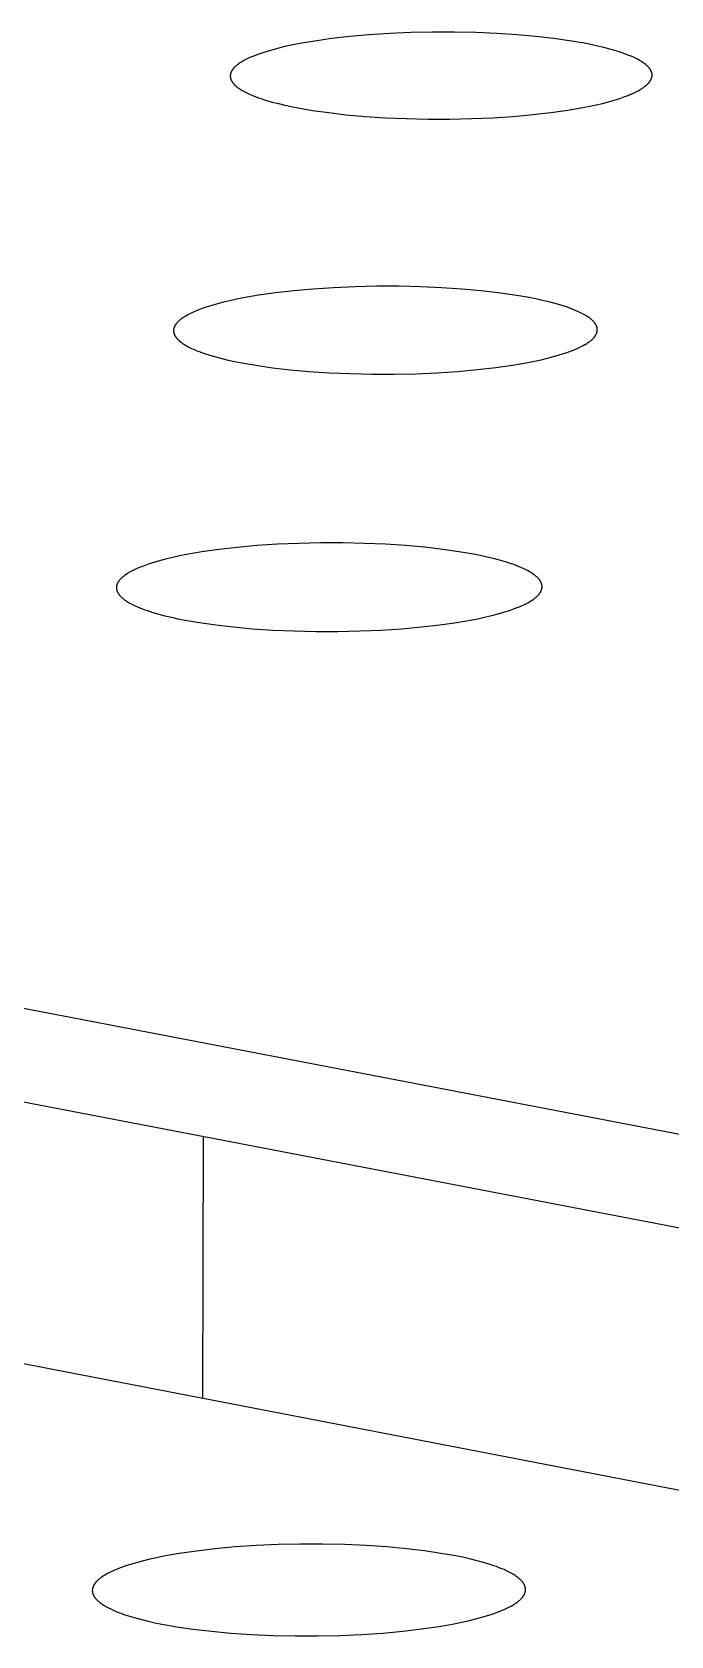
# Model space of a CAD drawing. Header units: millimetres. Extents: x 0 to 4030, y -54 to 2762.
# Drawn here: x 1144.62 to 1152.78, y 955.41 to 975.89 of the extents above; entities that cross this region are included whole.
import ezdxf

# ---------------------------------------------------------------- set-up
doc = ezdxf.new("R2010")
doc.units = ezdxf.units.MM
doc.header["$MEASUREMENT"] = 0
doc.layers.add('Utwórz2D linie widoczne', color=7, linetype='Continuous', true_color=0x000000)

msp = doc.modelspace()

# ---------------------------------------------------------------- linework, layer by layer
at = {"layer": 'Utwórz2D linie widoczne'}
for p, q in [((1148.448, 975.805), (1148.234, 975.774)), ((1148.68, 975.831), (1148.448, 975.805)), ((1148.929, 975.853), (1148.68, 975.831)), ((1149.191, 975.87), (1148.929, 975.853)), ((1149.462, 975.882), (1149.191, 975.87)), ((1149.739, 975.888), (1149.462, 975.882)), ((1150.018, 975.888), (1149.739, 975.888)), ((1150.293, 975.882), (1150.018, 975.888)), ((1150.56, 975.87), (1150.293, 975.882)), ((1150.817, 975.853), (1150.56, 975.87)), ((1151.058, 975.832), (1150.817, 975.853)), ((1151.283, 975.806), (1151.058, 975.832)), ((1151.488, 975.777), (1151.283, 975.806)), ((1147.504, 975.602), (1147.472, 975.59)), ((1147.569, 975.624), (1147.504, 975.602)), ((1147.639, 975.646), (1147.569, 975.624)), ((1147.713, 975.667), (1147.639, 975.646)), ((1147.789, 975.687), (1147.713, 975.667)), ((1147.869, 975.706), (1147.789, 975.687)), ((1147.952, 975.724), (1147.869, 975.706)), ((1148.041, 975.741), (1147.952, 975.724)), ((1148.234, 975.774), (1148.041, 975.741)), ((1151.673, 975.745), (1151.488, 975.777)), ((1151.76, 975.728), (1151.673, 975.745)), ((1151.844, 975.71), (1151.76, 975.728)), ((1151.925, 975.691), (1151.844, 975.71)), ((1152.003, 975.671), (1151.925, 975.691)), ((1152.078, 975.649), (1152.003, 975.671)), ((1152.148, 975.627), (1152.078, 975.649)), ((1152.181, 975.615), (1152.148, 975.627)), ((1152.213, 975.603), (1152.181, 975.615)), ((1152.244, 975.591), (1152.213, 975.603)), ((1147.172, 975.391), (1147.17, 975.387)), ((1147.174, 975.394), (1147.172, 975.391)), ((1147.176, 975.398), (1147.174, 975.394)), ((1147.178, 975.402), (1147.176, 975.398)), ((1147.181, 975.405), (1147.178, 975.402)), ((1147.183, 975.409), (1147.181, 975.405)), ((1147.186, 975.412), (1147.183, 975.409)), ((1147.189, 975.416), (1147.186, 975.412)), ((1147.191, 975.419), (1147.189, 975.416)), ((1147.194, 975.423), (1147.191, 975.419)), ((1147.197, 975.426), (1147.194, 975.423)), ((1147.2, 975.43), (1147.197, 975.426)), ((1147.204, 975.433), (1147.2, 975.43)), ((1147.21, 975.44), (1147.204, 975.433)), ((1147.218, 975.447), (1147.21, 975.44)), ((1147.225, 975.454), (1147.218, 975.447)), ((1147.233, 975.461), (1147.225, 975.454)), ((1147.242, 975.468), (1147.233, 975.461)), ((1147.251, 975.475), (1147.242, 975.468)), ((1147.26, 975.481), (1147.251, 975.475)), ((1147.269, 975.488), (1147.26, 975.481)), ((1147.279, 975.495), (1147.269, 975.488)), ((1147.29, 975.501), (1147.279, 975.495)), ((1147.301, 975.508), (1147.29, 975.501)), ((1147.312, 975.515), (1147.301, 975.508)), ((1147.335, 975.528), (1147.312, 975.515)), ((1147.36, 975.54), (1147.335, 975.528)), ((1147.386, 975.553), (1147.36, 975.54)), ((1147.414, 975.566), (1147.386, 975.553)), ((1147.442, 975.578), (1147.414, 975.566)), ((1147.472, 975.59), (1147.442, 975.578)), ((1152.274, 975.579), (1152.244, 975.591)), ((1152.303, 975.567), (1152.274, 975.579)), ((1152.33, 975.554), (1152.303, 975.567)), ((1152.355, 975.541), (1152.33, 975.554)), ((1152.379, 975.528), (1152.355, 975.541)), ((1152.391, 975.521), (1152.379, 975.528)), ((1152.402, 975.515), (1152.391, 975.521)), ((1152.412, 975.508), (1152.402, 975.515)), ((1152.423, 975.501), (1152.412, 975.508)), ((1152.432, 975.495), (1152.423, 975.501)), ((1152.442, 975.488), (1152.432, 975.495)), ((1152.451, 975.481), (1152.442, 975.488)), ((1152.46, 975.474), (1152.451, 975.481)), ((1152.468, 975.467), (1152.46, 975.474)), ((1152.476, 975.46), (1152.468, 975.467)), ((1152.483, 975.453), (1152.476, 975.46)), ((1152.49, 975.446), (1152.483, 975.453)), ((1152.497, 975.439), (1152.49, 975.446)), ((1152.5, 975.436), (1152.497, 975.439)), ((1152.503, 975.432), (1152.5, 975.436)), ((1152.506, 975.429), (1152.503, 975.432)), ((1152.508, 975.425), (1152.506, 975.429)), ((1152.511, 975.422), (1152.508, 975.425)), ((1152.514, 975.418), (1152.511, 975.422)), ((1152.516, 975.415), (1152.514, 975.418)), ((1152.518, 975.411), (1152.516, 975.415)), ((1152.521, 975.407), (1152.518, 975.411)), ((1152.523, 975.404), (1152.521, 975.407)), ((1152.525, 975.4), (1152.523, 975.404)), ((1152.527, 975.397), (1152.525, 975.4)), ((1152.528, 975.393), (1152.527, 975.397)), ((1152.53, 975.39), (1152.528, 975.393)), ((1147.155, 975.341), (1147.154, 975.337)), ((1147.154, 975.337), (1147.154, 975.334)), ((1147.154, 975.334), (1147.154, 975.33)), ((1147.154, 975.33), (1147.154, 975.326)), ((1147.154, 975.326), (1147.154, 975.323)), ((1147.154, 975.323), (1147.154, 975.319)), ((1147.154, 975.319), (1147.155, 975.316)), ((1147.156, 975.348), (1147.155, 975.344)), ((1147.155, 975.344), (1147.155, 975.341)), ((1147.155, 975.316), (1147.155, 975.312)), ((1147.155, 975.312), (1147.155, 975.308)), ((1147.155, 975.308), (1147.156, 975.305)), ((1147.157, 975.352), (1147.156, 975.348)), ((1147.156, 975.305), (1147.157, 975.301)), ((1147.158, 975.355), (1147.157, 975.352)), ((1147.157, 975.301), (1147.158, 975.298)), ((1147.16, 975.362), (1147.158, 975.359)), ((1147.158, 975.359), (1147.158, 975.355)), ((1147.158, 975.298), (1147.159, 975.294)), ((1147.159, 975.294), (1147.16, 975.29)), ((1147.161, 975.366), (1147.16, 975.362)), ((1147.16, 975.29), (1147.161, 975.287)), ((1147.162, 975.369), (1147.161, 975.366)), ((1147.161, 975.287), (1147.162, 975.283)), ((1147.163, 975.373), (1147.162, 975.369)), ((1147.162, 975.283), (1147.164, 975.28)), ((1147.165, 975.377), (1147.163, 975.373)), ((1147.164, 975.28), (1147.165, 975.276)), ((1147.166, 975.38), (1147.165, 975.377)), ((1147.165, 975.276), (1147.167, 975.272)), ((1147.168, 975.384), (1147.166, 975.38)), ((1147.167, 975.272), (1147.169, 975.269)), ((1147.17, 975.387), (1147.168, 975.384)), ((1147.169, 975.269), (1147.171, 975.265)), ((1147.171, 975.265), (1147.172, 975.262)), ((1147.172, 975.262), (1147.175, 975.258)), ((1147.175, 975.258), (1147.177, 975.255)), ((1147.177, 975.255), (1147.179, 975.251)), ((1147.179, 975.251), (1147.182, 975.248)), ((1147.182, 975.248), (1147.184, 975.244)), ((1147.184, 975.244), (1147.187, 975.24)), ((1147.187, 975.24), (1147.189, 975.237)), ((1147.189, 975.237), (1147.192, 975.233)), ((1147.192, 975.233), (1147.195, 975.23)), ((1147.195, 975.23), (1147.198, 975.226)), ((1147.198, 975.226), (1147.202, 975.223)), ((1147.202, 975.223), (1147.205, 975.219)), ((1147.205, 975.219), (1147.212, 975.212)), ((1147.212, 975.212), (1147.219, 975.205)), ((1147.219, 975.205), (1147.227, 975.198)), ((1147.227, 975.198), (1147.235, 975.191)), ((1147.235, 975.191), (1147.244, 975.185)), ((1152.437, 975.184), (1152.446, 975.191)), ((1152.446, 975.191), (1152.455, 975.198)), ((1152.455, 975.198), (1152.463, 975.205)), ((1152.463, 975.205), (1152.471, 975.212)), ((1152.471, 975.212), (1152.479, 975.218)), ((1152.479, 975.218), (1152.486, 975.225)), ((1152.486, 975.225), (1152.493, 975.232)), ((1152.493, 975.232), (1152.496, 975.236)), ((1152.496, 975.236), (1152.499, 975.239)), ((1152.499, 975.239), (1152.502, 975.243)), ((1152.502, 975.243), (1152.505, 975.246)), ((1152.505, 975.246), (1152.508, 975.25)), ((1152.508, 975.25), (1152.511, 975.253)), ((1152.511, 975.253), (1152.513, 975.257)), ((1152.513, 975.257), (1152.516, 975.261)), ((1152.516, 975.261), (1152.518, 975.264)), ((1152.518, 975.264), (1152.52, 975.268)), ((1152.52, 975.268), (1152.522, 975.271)), ((1152.522, 975.271), (1152.524, 975.275)), ((1152.524, 975.275), (1152.526, 975.278)), ((1152.526, 975.278), (1152.528, 975.282)), ((1152.528, 975.282), (1152.53, 975.285)), ((1152.532, 975.386), (1152.53, 975.39)), ((1152.53, 975.285), (1152.531, 975.289)), ((1152.531, 975.289), (1152.533, 975.293)), ((1152.533, 975.382), (1152.532, 975.386)), ((1152.534, 975.379), (1152.533, 975.382)), ((1152.533, 975.293), (1152.534, 975.296)), ((1152.536, 975.375), (1152.534, 975.379)), ((1152.534, 975.296), (1152.535, 975.3)), ((1152.535, 975.3), (1152.537, 975.303)), ((1152.537, 975.372), (1152.536, 975.375)), ((1152.538, 975.368), (1152.537, 975.372)), ((1152.537, 975.303), (1152.538, 975.307)), ((1152.539, 975.364), (1152.538, 975.368)), ((1152.538, 975.311), (1152.539, 975.314)), ((1152.538, 975.307), (1152.538, 975.311)), ((1152.539, 975.361), (1152.539, 975.364)), ((1152.54, 975.357), (1152.539, 975.361)), ((1152.539, 975.314), (1152.54, 975.318)), ((1152.541, 975.354), (1152.54, 975.357)), ((1152.54, 975.318), (1152.541, 975.321)), ((1152.541, 975.35), (1152.541, 975.354)), ((1152.541, 975.347), (1152.541, 975.35)), ((1152.542, 975.343), (1152.541, 975.347)), ((1152.541, 975.329), (1152.542, 975.332)), ((1152.541, 975.325), (1152.541, 975.329)), ((1152.541, 975.321), (1152.541, 975.325)), ((1152.542, 975.339), (1152.542, 975.343)), ((1152.542, 975.336), (1152.542, 975.339)), ((1152.542, 975.332), (1152.542, 975.336)), ((1147.244, 975.185), (1147.253, 975.178)), ((1147.253, 975.178), (1147.262, 975.171)), ((1147.262, 975.171), (1147.272, 975.164)), ((1147.272, 975.164), (1147.282, 975.157)), ((1147.282, 975.157), (1147.293, 975.151)), ((1147.293, 975.151), (1147.304, 975.144)), ((1147.304, 975.144), (1147.315, 975.137)), ((1147.315, 975.137), (1147.339, 975.124)), ((1147.339, 975.124), (1147.365, 975.111)), ((1147.365, 975.111), (1147.392, 975.099)), ((1147.392, 975.099), (1147.42, 975.086)), ((1147.42, 975.086), (1147.45, 975.074)), ((1147.45, 975.074), (1147.481, 975.062)), ((1147.481, 975.062), (1147.513, 975.05)), ((1147.513, 975.05), (1147.546, 975.039)), ((1147.546, 975.039), (1147.616, 975.016)), ((1147.616, 975.016), (1147.691, 974.995)), ((1147.691, 974.995), (1147.769, 974.974)), ((1151.909, 974.978), (1151.985, 974.998)), ((1151.985, 974.998), (1152.059, 975.019)), ((1152.059, 975.019), (1152.128, 975.041)), ((1152.128, 975.041), (1152.194, 975.064)), ((1152.194, 975.064), (1152.225, 975.076)), ((1152.225, 975.076), (1152.255, 975.088)), ((1152.255, 975.088), (1152.284, 975.1)), ((1152.284, 975.1), (1152.311, 975.112)), ((1152.311, 975.112), (1152.337, 975.125)), ((1152.337, 975.125), (1152.362, 975.138)), ((1152.362, 975.138), (1152.385, 975.151)), ((1152.385, 975.151), (1152.396, 975.157)), ((1152.396, 975.157), (1152.407, 975.164)), ((1152.407, 975.164), (1152.417, 975.171)), ((1152.417, 975.171), (1152.427, 975.177)), ((1152.427, 975.177), (1152.437, 975.184)), ((1147.769, 974.974), (1147.85, 974.955)), ((1147.85, 974.955), (1147.934, 974.937)), ((1147.934, 974.937), (1148.02, 974.92)), ((1148.02, 974.92), (1148.206, 974.888)), ((1148.206, 974.888), (1148.411, 974.859)), ((1148.411, 974.859), (1148.636, 974.833)), ((1148.636, 974.833), (1148.878, 974.811)), ((1148.878, 974.811), (1149.134, 974.794)), ((1149.134, 974.794), (1149.402, 974.783)), ((1149.402, 974.783), (1149.678, 974.777)), ((1149.678, 974.777), (1149.957, 974.777)), ((1149.957, 974.777), (1150.234, 974.783)), ((1150.234, 974.783), (1150.506, 974.794)), ((1150.506, 974.794), (1150.769, 974.812)), ((1150.769, 974.812), (1151.018, 974.834)), ((1151.018, 974.834), (1151.25, 974.86)), ((1151.25, 974.86), (1151.464, 974.891)), ((1151.464, 974.891), (1151.657, 974.924)), ((1151.657, 974.924), (1151.746, 974.942)), ((1151.746, 974.942), (1151.829, 974.96)), ((1151.829, 974.96), (1151.909, 974.978)), ((1147.516, 972.527), (1147.322, 972.494)), ((1147.73, 972.558), (1147.516, 972.527)), ((1147.964, 972.584), (1147.73, 972.558)), ((1148.213, 972.607), (1147.964, 972.584)), ((1148.477, 972.624), (1148.213, 972.607)), ((1148.749, 972.636), (1148.477, 972.624)), ((1149.028, 972.642), (1148.749, 972.636)), ((1149.308, 972.642), (1149.028, 972.642)), ((1149.584, 972.636), (1149.308, 972.642)), ((1149.853, 972.624), (1149.584, 972.636)), ((1150.11, 972.607), (1149.853, 972.624)), ((1150.353, 972.585), (1150.11, 972.607)), ((1150.578, 972.559), (1150.353, 972.585)), ((1150.784, 972.53), (1150.578, 972.559)), ((1150.97, 972.498), (1150.784, 972.53)), ((1146.72, 972.329), (1146.691, 972.316)), ((1146.751, 972.341), (1146.72, 972.329)), ((1146.782, 972.353), (1146.751, 972.341)), ((1146.848, 972.376), (1146.782, 972.353)), ((1146.918, 972.398), (1146.848, 972.376)), ((1146.992, 972.419), (1146.918, 972.398)), ((1147.069, 972.439), (1146.992, 972.419)), ((1147.149, 972.458), (1147.069, 972.439)), ((1147.233, 972.476), (1147.149, 972.458)), ((1147.322, 972.494), (1147.233, 972.476)), ((1151.057, 972.481), (1150.97, 972.498)), ((1151.142, 972.462), (1151.057, 972.481)), ((1151.223, 972.443), (1151.142, 972.462)), ((1151.302, 972.422), (1151.223, 972.443)), ((1151.376, 972.401), (1151.302, 972.422)), ((1151.447, 972.378), (1151.376, 972.401)), ((1151.481, 972.367), (1151.447, 972.378)), ((1151.513, 972.355), (1151.481, 972.367)), ((1151.544, 972.342), (1151.513, 972.355)), ((1151.574, 972.33), (1151.544, 972.342)), ((1151.602, 972.318), (1151.574, 972.33)), ((1146.437, 972.115), (1146.436, 972.111)), ((1146.438, 972.118), (1146.437, 972.115)), ((1146.44, 972.122), (1146.438, 972.118)), ((1146.441, 972.126), (1146.44, 972.122)), ((1146.443, 972.129), (1146.441, 972.126)), ((1146.445, 972.133), (1146.443, 972.129)), ((1146.446, 972.137), (1146.445, 972.133)), ((1146.448, 972.14), (1146.446, 972.137)), ((1146.45, 972.144), (1146.448, 972.14)), ((1146.453, 972.147), (1146.45, 972.144)), ((1146.455, 972.151), (1146.453, 972.147)), ((1146.457, 972.154), (1146.455, 972.151)), ((1146.46, 972.158), (1146.457, 972.154)), ((1146.462, 972.162), (1146.46, 972.158)), ((1146.465, 972.165), (1146.462, 972.162)), ((1146.468, 972.169), (1146.465, 972.165)), ((1146.471, 972.172), (1146.468, 972.169)), ((1146.474, 972.176), (1146.471, 972.172)), ((1146.48, 972.183), (1146.474, 972.176)), ((1146.487, 972.19), (1146.48, 972.183)), ((1146.494, 972.197), (1146.487, 972.19)), ((1146.502, 972.204), (1146.494, 972.197)), ((1146.51, 972.211), (1146.502, 972.204)), ((1146.519, 972.218), (1146.51, 972.211)), ((1146.528, 972.225), (1146.519, 972.218)), ((1146.537, 972.231), (1146.528, 972.225)), ((1146.546, 972.238), (1146.537, 972.231)), ((1146.557, 972.245), (1146.546, 972.238)), ((1146.567, 972.252), (1146.557, 972.245)), ((1146.578, 972.258), (1146.567, 972.252)), ((1146.589, 972.265), (1146.578, 972.258)), ((1146.613, 972.278), (1146.589, 972.265)), ((1146.637, 972.291), (1146.613, 972.278)), ((1146.664, 972.304), (1146.637, 972.291)), ((1146.691, 972.316), (1146.664, 972.304)), ((1151.629, 972.305), (1151.602, 972.318)), ((1151.655, 972.292), (1151.629, 972.305)), ((1151.679, 972.279), (1151.655, 972.292)), ((1151.691, 972.272), (1151.679, 972.279)), ((1151.702, 972.265), (1151.691, 972.272)), ((1151.713, 972.258), (1151.702, 972.265)), ((1151.723, 972.252), (1151.713, 972.258)), ((1151.733, 972.245), (1151.723, 972.252)), ((1151.742, 972.238), (1151.733, 972.245)), ((1151.751, 972.231), (1151.742, 972.238)), ((1151.76, 972.224), (1151.751, 972.231)), ((1151.768, 972.217), (1151.76, 972.224)), ((1151.776, 972.21), (1151.768, 972.217)), ((1151.784, 972.203), (1151.776, 972.21)), ((1151.791, 972.196), (1151.784, 972.203)), ((1151.797, 972.189), (1151.791, 972.196)), ((1151.8, 972.185), (1151.797, 972.189)), ((1151.803, 972.182), (1151.8, 972.185)), ((1151.806, 972.178), (1151.803, 972.182)), ((1151.809, 972.175), (1151.806, 972.178)), ((1151.812, 972.171), (1151.809, 972.175)), ((1151.814, 972.168), (1151.812, 972.171)), ((1151.817, 972.164), (1151.814, 972.168)), ((1151.819, 972.16), (1151.817, 972.164)), ((1151.821, 972.157), (1151.819, 972.16)), ((1151.823, 972.153), (1151.821, 972.157)), ((1151.825, 972.15), (1151.823, 972.153)), ((1151.827, 972.146), (1151.825, 972.15)), ((1151.829, 972.142), (1151.827, 972.146)), ((1151.831, 972.139), (1151.829, 972.142)), ((1151.832, 972.135), (1151.831, 972.139)), ((1151.834, 972.132), (1151.832, 972.135)), ((1151.835, 972.128), (1151.834, 972.132)), ((1151.836, 972.124), (1151.835, 972.128)), ((1151.838, 972.121), (1151.836, 972.124)), ((1151.839, 972.117), (1151.838, 972.121)), ((1151.839, 972.113), (1151.839, 972.117)), ((1146.431, 972.082), (1146.43, 972.079)), ((1146.43, 972.079), (1146.43, 972.075)), ((1146.43, 972.075), (1146.43, 972.071)), ((1146.43, 972.071), (1146.431, 972.068)), ((1146.432, 972.093), (1146.431, 972.09)), ((1146.431, 972.09), (1146.431, 972.086)), ((1146.431, 972.086), (1146.431, 972.082)), ((1146.431, 972.068), (1146.431, 972.064)), ((1146.431, 972.064), (1146.431, 972.06)), ((1146.431, 972.06), (1146.432, 972.057)), ((1146.433, 972.1), (1146.432, 972.097)), ((1146.432, 972.097), (1146.432, 972.093)), ((1146.432, 972.057), (1146.432, 972.053)), ((1146.432, 972.053), (1146.433, 972.05)), ((1146.434, 972.104), (1146.433, 972.1)), ((1146.433, 972.05), (1146.434, 972.046)), ((1146.435, 972.108), (1146.434, 972.104)), ((1146.434, 972.046), (1146.435, 972.042)), ((1146.436, 972.111), (1146.435, 972.108)), ((1146.435, 972.042), (1146.436, 972.039)), ((1146.436, 972.039), (1146.437, 972.035)), ((1146.437, 972.035), (1146.439, 972.031)), ((1146.439, 972.031), (1146.44, 972.028)), ((1146.44, 972.028), (1146.442, 972.024)), ((1146.442, 972.024), (1146.443, 972.021)), ((1146.443, 972.021), (1146.445, 972.017)), ((1146.445, 972.017), (1146.447, 972.013)), ((1146.447, 972.013), (1146.449, 972.01)), ((1146.449, 972.01), (1146.451, 972.006)), ((1146.451, 972.006), (1146.453, 972.003)), ((1146.453, 972.003), (1146.455, 971.999)), ((1146.455, 971.999), (1146.458, 971.995)), ((1146.458, 971.995), (1146.46, 971.992)), ((1146.46, 971.992), (1146.463, 971.988)), ((1146.463, 971.988), (1146.466, 971.985)), ((1146.466, 971.985), (1146.469, 971.981)), ((1146.469, 971.981), (1146.472, 971.978)), ((1146.472, 971.978), (1146.475, 971.974)), ((1146.475, 971.974), (1146.478, 971.971)), ((1146.478, 971.971), (1146.481, 971.967)), ((1146.481, 971.967), (1146.488, 971.96)), ((1146.488, 971.96), (1146.496, 971.953)), ((1146.496, 971.953), (1146.503, 971.946)), ((1146.503, 971.946), (1146.512, 971.939)), ((1146.512, 971.939), (1146.52, 971.932)), ((1146.52, 971.932), (1146.529, 971.925)), ((1146.529, 971.925), (1146.539, 971.918)), ((1146.539, 971.918), (1146.549, 971.911)), ((1146.549, 971.911), (1146.559, 971.905)), ((1151.696, 971.905), (1151.707, 971.911)), ((1151.707, 971.911), (1151.717, 971.918)), ((1151.717, 971.918), (1151.727, 971.925)), ((1151.727, 971.925), (1151.737, 971.932)), ((1151.737, 971.932), (1151.746, 971.938)), ((1151.746, 971.938), (1151.755, 971.945)), ((1151.755, 971.945), (1151.764, 971.952)), ((1151.764, 971.952), (1151.772, 971.959)), ((1151.772, 971.959), (1151.779, 971.966)), ((1151.779, 971.966), (1151.786, 971.973)), ((1151.786, 971.973), (1151.793, 971.98)), ((1151.793, 971.98), (1151.796, 971.984)), ((1151.796, 971.984), (1151.8, 971.987)), ((1151.8, 971.987), (1151.803, 971.991)), ((1151.803, 971.991), (1151.805, 971.994)), ((1151.805, 971.994), (1151.808, 971.998)), ((1151.808, 971.998), (1151.811, 972.002)), ((1151.811, 972.002), (1151.814, 972.005)), ((1151.814, 972.005), (1151.816, 972.009)), ((1151.816, 972.009), (1151.818, 972.012)), ((1151.818, 972.012), (1151.821, 972.016)), ((1151.821, 972.016), (1151.823, 972.019)), ((1151.823, 972.019), (1151.825, 972.023)), ((1151.825, 972.023), (1151.827, 972.027)), ((1151.827, 972.027), (1151.829, 972.03)), ((1151.829, 972.03), (1151.83, 972.034)), ((1151.83, 972.034), (1151.832, 972.037)), ((1151.832, 972.037), (1151.833, 972.041)), ((1151.833, 972.041), (1151.835, 972.045)), ((1151.835, 972.045), (1151.836, 972.048)), ((1151.836, 972.048), (1151.837, 972.052)), ((1151.837, 972.052), (1151.838, 972.055)), ((1151.838, 972.055), (1151.839, 972.059)), ((1151.84, 972.11), (1151.839, 972.113)), ((1151.839, 972.059), (1151.84, 972.063)), ((1151.841, 972.106), (1151.84, 972.11)), ((1151.84, 972.063), (1151.841, 972.066)), ((1151.841, 972.103), (1151.841, 972.106)), ((1151.842, 972.099), (1151.841, 972.103)), ((1151.841, 972.07), (1151.842, 972.074)), ((1151.841, 972.066), (1151.841, 972.07)), ((1151.842, 972.095), (1151.842, 972.099)), ((1151.842, 972.092), (1151.842, 972.095)), ((1151.842, 972.088), (1151.842, 972.092)), ((1151.842, 972.084), (1151.842, 972.088)), ((1151.842, 972.081), (1151.842, 972.084)), ((1151.842, 972.077), (1151.842, 972.081)), ((1151.842, 972.074), (1151.842, 972.077)), ((1146.559, 971.905), (1146.57, 971.898)), ((1146.57, 971.898), (1146.581, 971.891)), ((1146.581, 971.891), (1146.592, 971.884)), ((1146.592, 971.884), (1146.616, 971.871)), ((1146.616, 971.871), (1146.642, 971.858)), ((1146.642, 971.858), (1146.669, 971.845)), ((1146.669, 971.845), (1146.697, 971.833)), ((1146.697, 971.833), (1146.727, 971.82)), ((1146.727, 971.82), (1146.758, 971.808)), ((1146.758, 971.808), (1146.79, 971.796)), ((1146.79, 971.796), (1146.824, 971.785)), ((1146.824, 971.785), (1146.894, 971.762)), ((1146.894, 971.762), (1146.969, 971.74)), ((1146.969, 971.74), (1147.047, 971.72)), ((1147.047, 971.72), (1147.129, 971.7)), ((1151.042, 971.687), (1151.126, 971.705)), ((1151.126, 971.705), (1151.206, 971.724)), ((1151.206, 971.724), (1151.283, 971.744)), ((1151.283, 971.744), (1151.357, 971.765)), ((1151.357, 971.765), (1151.427, 971.787)), ((1151.427, 971.787), (1151.493, 971.81)), ((1151.493, 971.81), (1151.524, 971.822)), ((1151.524, 971.822), (1151.554, 971.834)), ((1151.554, 971.834), (1151.583, 971.847)), ((1151.583, 971.847), (1151.611, 971.859)), ((1151.611, 971.859), (1151.637, 971.872)), ((1151.637, 971.872), (1151.662, 971.885)), ((1151.662, 971.885), (1151.685, 971.898)), ((1151.685, 971.898), (1151.696, 971.905)), ((1147.129, 971.7), (1147.213, 971.682)), ((1147.213, 971.682), (1147.3, 971.665)), ((1147.3, 971.665), (1147.486, 971.633)), ((1147.486, 971.633), (1147.693, 971.603)), ((1147.693, 971.603), (1147.918, 971.577)), ((1147.918, 971.577), (1148.161, 971.555)), ((1148.161, 971.555), (1148.419, 971.538)), ((1148.419, 971.538), (1148.688, 971.527)), ((1148.688, 971.527), (1148.965, 971.521)), ((1148.965, 971.521), (1149.245, 971.52)), ((1149.245, 971.52), (1149.524, 971.526)), ((1149.524, 971.526), (1149.797, 971.538)), ((1149.797, 971.538), (1150.061, 971.556)), ((1150.061, 971.556), (1150.311, 971.578)), ((1150.311, 971.578), (1150.544, 971.605)), ((1150.544, 971.605), (1150.759, 971.635)), ((1150.759, 971.635), (1150.953, 971.669)), ((1150.953, 971.669), (1151.042, 971.687)), ((1146.791, 969.25), (1146.596, 969.217)), ((1147.007, 969.281), (1146.791, 969.25)), ((1147.241, 969.308), (1147.007, 969.281)), ((1147.492, 969.331), (1147.241, 969.308)), ((1147.756, 969.348), (1147.492, 969.331)), ((1148.03, 969.36), (1147.756, 969.348)), ((1148.31, 969.366), (1148.03, 969.36)), ((1148.591, 969.366), (1148.31, 969.366)), ((1148.868, 969.36), (1148.591, 969.366)), ((1149.138, 969.348), (1148.868, 969.36)), ((1149.397, 969.331), (1149.138, 969.348)), ((1149.641, 969.309), (1149.397, 969.331)), ((1149.867, 969.283), (1149.641, 969.309)), ((1150.074, 969.253), (1149.867, 969.283)), ((1150.261, 969.221), (1150.074, 969.253)), ((1145.992, 969.05), (1145.963, 969.038)), ((1146.022, 969.062), (1145.992, 969.05)), ((1146.054, 969.074), (1146.022, 969.062)), ((1146.12, 969.098), (1146.054, 969.074)), ((1146.19, 969.12), (1146.12, 969.098)), ((1146.265, 969.141), (1146.19, 969.12)), ((1146.342, 969.161), (1146.265, 969.141)), ((1146.422, 969.18), (1146.342, 969.161)), ((1146.506, 969.199), (1146.422, 969.18)), ((1146.596, 969.217), (1146.506, 969.199)), ((1150.348, 969.203), (1150.261, 969.221)), ((1150.433, 969.185), (1150.348, 969.203)), ((1150.515, 969.165), (1150.433, 969.185)), ((1150.594, 969.145), (1150.515, 969.165)), ((1150.669, 969.123), (1150.594, 969.145)), ((1150.74, 969.1), (1150.669, 969.123)), ((1150.774, 969.088), (1150.74, 969.1)), ((1150.806, 969.076), (1150.774, 969.088)), ((1150.837, 969.064), (1150.806, 969.076)), ((1150.867, 969.052), (1150.837, 969.064)), ((1150.896, 969.039), (1150.867, 969.052)), ((1145.708, 968.838), (1145.707, 968.834)), ((1145.71, 968.842), (1145.708, 968.838)), ((1145.711, 968.845), (1145.71, 968.842)), ((1145.713, 968.849), (1145.711, 968.845)), ((1145.715, 968.853), (1145.713, 968.849)), ((1145.716, 968.856), (1145.715, 968.853)), ((1145.718, 968.86), (1145.716, 968.856)), ((1145.72, 968.863), (1145.718, 968.86)), ((1145.723, 968.867), (1145.72, 968.863)), ((1145.725, 968.871), (1145.723, 968.867)), ((1145.727, 968.874), (1145.725, 968.871)), ((1145.73, 968.878), (1145.727, 968.874)), ((1145.732, 968.882), (1145.73, 968.878)), ((1145.735, 968.885), (1145.732, 968.882)), ((1145.738, 968.889), (1145.735, 968.885)), ((1145.741, 968.892), (1145.738, 968.889)), ((1145.744, 968.896), (1145.741, 968.892)), ((1145.75, 968.903), (1145.744, 968.896)), ((1145.757, 968.91), (1145.75, 968.903)), ((1145.765, 968.917), (1145.757, 968.91)), ((1145.772, 968.924), (1145.765, 968.917)), ((1145.78, 968.931), (1145.772, 968.924)), ((1145.789, 968.938), (1145.78, 968.931)), ((1145.798, 968.945), (1145.789, 968.938)), ((1145.807, 968.952), (1145.798, 968.945)), ((1145.817, 968.959), (1145.807, 968.952)), ((1145.827, 968.966), (1145.817, 968.959)), ((1145.838, 968.972), (1145.827, 968.966)), ((1145.848, 968.979), (1145.838, 968.972)), ((1145.86, 968.986), (1145.848, 968.979)), ((1145.883, 968.999), (1145.86, 968.986)), ((1145.908, 969.012), (1145.883, 968.999)), ((1145.935, 969.025), (1145.908, 969.012)), ((1145.963, 969.038), (1145.935, 969.025)), ((1150.923, 969.026), (1150.896, 969.039)), ((1150.949, 969.013), (1150.923, 969.026)), ((1150.973, 969), (1150.949, 969.013)), ((1150.985, 968.993), (1150.973, 969)), ((1150.996, 968.986), (1150.985, 968.993)), ((1151.006, 968.979), (1150.996, 968.986)), ((1151.017, 968.972), (1151.006, 968.979)), ((1151.027, 968.966), (1151.017, 968.972)), ((1151.036, 968.959), (1151.027, 968.966)), ((1151.045, 968.952), (1151.036, 968.959)), ((1151.054, 968.945), (1151.045, 968.952)), ((1151.063, 968.938), (1151.054, 968.945)), ((1151.07, 968.931), (1151.063, 968.938)), ((1151.078, 968.923), (1151.07, 968.931)), ((1151.085, 968.916), (1151.078, 968.923)), ((1151.091, 968.909), (1151.085, 968.916)), ((1151.095, 968.906), (1151.091, 968.909)), ((1151.098, 968.902), (1151.095, 968.906)), ((1151.1, 968.898), (1151.098, 968.902)), ((1151.103, 968.895), (1151.1, 968.898)), ((1151.106, 968.891), (1151.103, 968.895)), ((1151.109, 968.888), (1151.106, 968.891)), ((1151.111, 968.884), (1151.109, 968.888)), ((1151.113, 968.88), (1151.111, 968.884)), ((1151.116, 968.877), (1151.113, 968.88)), ((1151.118, 968.873), (1151.116, 968.877)), ((1151.12, 968.87), (1151.118, 968.873)), ((1151.122, 968.866), (1151.12, 968.87)), ((1151.123, 968.862), (1151.122, 968.866)), ((1151.125, 968.859), (1151.123, 968.862)), ((1151.127, 968.855), (1151.125, 968.859)), ((1151.128, 968.851), (1151.127, 968.855)), ((1151.13, 968.848), (1151.128, 968.851)), ((1151.131, 968.844), (1151.13, 968.848)), ((1151.132, 968.84), (1151.131, 968.844)), ((1151.133, 968.837), (1151.132, 968.84)), ((1145.701, 968.805), (1145.7, 968.802)), ((1145.7, 968.802), (1145.7, 968.798)), ((1145.7, 968.798), (1145.7, 968.794)), ((1145.7, 968.794), (1145.7, 968.791)), ((1145.7, 968.791), (1145.7, 968.787)), ((1145.7, 968.787), (1145.701, 968.783)), ((1145.702, 968.812), (1145.701, 968.809)), ((1145.701, 968.809), (1145.701, 968.805)), ((1145.701, 968.783), (1145.701, 968.78)), ((1145.701, 968.78), (1145.702, 968.776)), ((1145.703, 968.82), (1145.702, 968.816)), ((1145.702, 968.816), (1145.702, 968.812)), ((1145.702, 968.776), (1145.702, 968.772)), ((1145.702, 968.772), (1145.703, 968.769)), ((1145.704, 968.823), (1145.703, 968.82)), ((1145.703, 968.769), (1145.704, 968.765)), ((1145.705, 968.827), (1145.704, 968.823)), ((1145.704, 968.765), (1145.705, 968.761)), ((1145.706, 968.831), (1145.705, 968.827)), ((1145.705, 968.761), (1145.706, 968.758)), ((1145.707, 968.834), (1145.706, 968.831)), ((1145.706, 968.758), (1145.707, 968.754)), ((1145.707, 968.754), (1145.708, 968.75)), ((1145.708, 968.75), (1145.71, 968.747)), ((1145.71, 968.747), (1145.711, 968.743)), ((1145.711, 968.743), (1145.713, 968.739)), ((1145.713, 968.739), (1145.715, 968.736)), ((1145.715, 968.736), (1145.717, 968.732)), ((1145.717, 968.732), (1145.719, 968.728)), ((1145.719, 968.728), (1145.721, 968.725)), ((1145.721, 968.725), (1145.723, 968.721)), ((1145.723, 968.721), (1145.725, 968.718)), ((1145.725, 968.718), (1145.728, 968.714)), ((1145.728, 968.714), (1145.73, 968.71)), ((1145.73, 968.71), (1145.733, 968.707)), ((1145.733, 968.707), (1145.736, 968.703)), ((1145.736, 968.703), (1145.739, 968.699)), ((1145.739, 968.699), (1145.742, 968.696)), ((1145.742, 968.696), (1145.745, 968.692)), ((1145.745, 968.692), (1145.748, 968.689)), ((1145.748, 968.689), (1145.751, 968.685)), ((1145.751, 968.685), (1145.758, 968.678)), ((1145.758, 968.678), (1145.766, 968.671)), ((1145.766, 968.671), (1145.773, 968.664)), ((1145.773, 968.664), (1145.782, 968.657)), ((1145.782, 968.657), (1145.79, 968.65)), ((1145.79, 968.65), (1145.799, 968.643)), ((1145.799, 968.643), (1145.809, 968.636)), ((1145.809, 968.636), (1145.819, 968.629)), ((1151.001, 968.629), (1151.011, 968.636)), ((1151.011, 968.636), (1151.021, 968.643)), ((1151.021, 968.643), (1151.031, 968.649)), ((1151.031, 968.649), (1151.04, 968.656)), ((1151.04, 968.656), (1151.049, 968.663)), ((1151.049, 968.663), (1151.057, 968.67)), ((1151.057, 968.67), (1151.065, 968.677)), ((1151.065, 968.677), (1151.073, 968.684)), ((1151.073, 968.684), (1151.08, 968.691)), ((1151.08, 968.691), (1151.087, 968.699)), ((1151.087, 968.699), (1151.09, 968.702)), ((1151.09, 968.702), (1151.094, 968.706)), ((1151.094, 968.706), (1151.097, 968.709)), ((1151.097, 968.709), (1151.1, 968.713)), ((1151.1, 968.713), (1151.102, 968.716)), ((1151.102, 968.716), (1151.105, 968.72)), ((1151.105, 968.72), (1151.108, 968.724)), ((1151.108, 968.724), (1151.11, 968.727)), ((1151.11, 968.727), (1151.113, 968.731)), ((1151.113, 968.731), (1151.115, 968.734)), ((1151.115, 968.734), (1151.117, 968.738)), ((1151.117, 968.738), (1151.119, 968.742)), ((1151.119, 968.742), (1151.121, 968.745)), ((1151.121, 968.745), (1151.123, 968.749)), ((1151.123, 968.749), (1151.125, 968.753)), ((1151.125, 968.753), (1151.126, 968.756)), ((1151.126, 968.756), (1151.128, 968.76)), ((1151.128, 968.76), (1151.129, 968.763)), ((1151.129, 968.763), (1151.13, 968.767)), ((1151.13, 968.767), (1151.131, 968.771)), ((1151.131, 968.771), (1151.132, 968.774)), ((1151.132, 968.774), (1151.133, 968.778)), ((1151.134, 968.833), (1151.133, 968.837)), ((1151.133, 968.778), (1151.134, 968.782)), ((1151.135, 968.829), (1151.134, 968.833)), ((1151.134, 968.782), (1151.135, 968.785)), ((1151.135, 968.826), (1151.135, 968.829)), ((1151.136, 968.822), (1151.135, 968.826)), ((1151.135, 968.789), (1151.136, 968.793)), ((1151.135, 968.785), (1151.135, 968.789)), ((1151.136, 968.818), (1151.136, 968.822)), ((1151.136, 968.815), (1151.136, 968.818)), ((1151.137, 968.811), (1151.136, 968.815)), ((1151.136, 968.796), (1151.137, 968.8)), ((1151.136, 968.793), (1151.136, 968.796)), ((1151.137, 968.807), (1151.137, 968.811)), ((1151.137, 968.804), (1151.137, 968.807)), ((1151.137, 968.8), (1151.137, 968.804)), ((1145.819, 968.629), (1145.829, 968.622)), ((1145.829, 968.622), (1145.84, 968.615)), ((1145.84, 968.615), (1145.851, 968.609)), ((1145.851, 968.609), (1145.863, 968.602)), ((1145.863, 968.602), (1145.887, 968.589)), ((1145.887, 968.589), (1145.912, 968.575)), ((1145.912, 968.575), (1145.939, 968.562)), ((1145.939, 968.562), (1145.968, 968.55)), ((1145.968, 968.55), (1145.998, 968.537)), ((1145.998, 968.537), (1146.029, 968.525)), ((1146.029, 968.525), (1146.062, 968.513)), ((1146.062, 968.513), (1146.095, 968.501)), ((1146.095, 968.501), (1146.166, 968.478)), ((1146.166, 968.478), (1146.241, 968.457)), ((1146.241, 968.457), (1146.32, 968.436)), ((1146.32, 968.436), (1146.402, 968.416)), ((1150.417, 968.421), (1150.497, 968.44)), ((1150.497, 968.44), (1150.574, 968.46)), ((1150.574, 968.46), (1150.649, 968.481)), ((1150.649, 968.481), (1150.719, 968.504)), ((1150.719, 968.504), (1150.785, 968.527)), ((1150.785, 968.527), (1150.817, 968.539)), ((1150.817, 968.539), (1150.847, 968.551)), ((1150.847, 968.551), (1150.876, 968.564)), ((1150.876, 968.564), (1150.904, 968.576)), ((1150.904, 968.576), (1150.93, 968.589)), ((1150.93, 968.589), (1150.955, 968.602)), ((1150.955, 968.602), (1150.979, 968.616)), ((1150.979, 968.616), (1150.99, 968.622)), ((1150.99, 968.622), (1151.001, 968.629)), ((1171.66, 958.213), (1118.877, 968.335)), ((1146.402, 968.416), (1146.486, 968.398)), ((1146.486, 968.398), (1146.574, 968.38)), ((1146.574, 968.38), (1146.76, 968.348)), ((1146.76, 968.348), (1146.968, 968.318)), ((1146.968, 968.318), (1147.195, 968.292)), ((1147.195, 968.292), (1147.439, 968.27)), ((1147.439, 968.27), (1147.697, 968.253)), ((1147.697, 968.253), (1147.968, 968.241)), ((1147.968, 968.241), (1148.246, 968.235)), ((1148.246, 968.235), (1148.527, 968.235)), ((1148.527, 968.235), (1148.807, 968.241)), ((1148.807, 968.241), (1149.082, 968.253)), ((1149.082, 968.253), (1149.346, 968.27)), ((1149.346, 968.27), (1149.598, 968.293)), ((1149.598, 968.293), (1149.832, 968.32)), ((1149.832, 968.32), (1150.048, 968.351)), ((1150.048, 968.351), (1150.243, 968.385)), ((1150.243, 968.385), (1150.333, 968.402)), ((1150.333, 968.402), (1150.417, 968.421)), ((1170.871, 957.162), (1118.877, 967.149)), ((1108.134, 965.907), (1160.945, 955.717)), ((1146.804, 958.446), (1146.811, 961.784)), ((1147.485, 956.563), (1147.216, 956.545)), ((1147.764, 956.575), (1147.485, 956.563)), ((1148.048, 956.581), (1147.764, 956.575)), ((1148.334, 956.581), (1148.048, 956.581)), ((1148.617, 956.575), (1148.334, 956.581)), ((1148.891, 956.563), (1148.617, 956.575)), ((1149.154, 956.545), (1148.891, 956.563)), ((1145.967, 956.348), (1145.891, 956.326)), ((1146.046, 956.369), (1145.967, 956.348)), ((1146.127, 956.389), (1146.046, 956.369)), ((1146.213, 956.408), (1146.127, 956.389)), ((1146.304, 956.426), (1146.213, 956.408)), ((1146.503, 956.461), (1146.304, 956.426)), ((1146.722, 956.493), (1146.503, 956.461)), ((1146.96, 956.521), (1146.722, 956.493)), ((1147.216, 956.545), (1146.96, 956.521)), ((1149.403, 956.522), (1149.154, 956.545)), ((1149.633, 956.495), (1149.403, 956.522)), ((1149.844, 956.464), (1149.633, 956.495)), ((1150.034, 956.431), (1149.844, 956.464)), ((1150.123, 956.413), (1150.034, 956.431)), ((1150.209, 956.394), (1150.123, 956.413)), ((1150.292, 956.373), (1150.209, 956.394)), ((1150.372, 956.352), (1150.292, 956.373)), ((1150.449, 956.329), (1150.372, 956.352)), ((1145.492, 956.145), (1145.483, 956.138)), ((1145.501, 956.152), (1145.492, 956.145)), ((1145.511, 956.159), (1145.501, 956.152)), ((1145.522, 956.167), (1145.511, 956.159)), ((1145.532, 956.174), (1145.522, 956.167)), ((1145.543, 956.181), (1145.532, 956.174)), ((1145.555, 956.187), (1145.543, 956.181)), ((1145.579, 956.201), (1145.555, 956.187)), ((1145.604, 956.215), (1145.579, 956.201)), ((1145.631, 956.228), (1145.604, 956.215)), ((1145.66, 956.241), (1145.631, 956.228)), ((1145.689, 956.254), (1145.66, 956.241)), ((1145.72, 956.267), (1145.689, 956.254)), ((1145.752, 956.279), (1145.72, 956.267)), ((1145.82, 956.303), (1145.752, 956.279)), ((1145.891, 956.326), (1145.82, 956.303)), ((1150.521, 956.306), (1150.449, 956.329)), ((1150.555, 956.294), (1150.521, 956.306)), ((1150.588, 956.281), (1150.555, 956.294)), ((1150.62, 956.268), (1150.588, 956.281)), ((1150.651, 956.256), (1150.62, 956.268)), ((1150.68, 956.242), (1150.651, 956.256)), ((1150.707, 956.229), (1150.68, 956.242)), ((1150.733, 956.215), (1150.707, 956.229)), ((1150.758, 956.202), (1150.733, 956.215)), ((1150.77, 956.195), (1150.758, 956.202)), ((1150.781, 956.188), (1150.77, 956.195)), ((1150.792, 956.181), (1150.781, 956.188)), ((1150.803, 956.174), (1150.792, 956.181)), ((1150.813, 956.166), (1150.803, 956.174)), ((1150.823, 956.159), (1150.813, 956.166)), ((1150.832, 956.152), (1150.823, 956.159)), ((1150.841, 956.145), (1150.832, 956.152)), ((1150.849, 956.137), (1150.841, 956.145)), ((1145.393, 955.997), (1145.392, 955.993)), ((1145.392, 955.993), (1145.392, 955.989)), ((1145.392, 955.989), (1145.392, 955.985)), ((1145.392, 955.985), (1145.393, 955.981)), ((1145.394, 956.008), (1145.393, 956.004)), ((1145.393, 956.004), (1145.393, 956)), ((1145.393, 956), (1145.393, 955.997)), ((1145.393, 955.981), (1145.393, 955.978)), ((1145.393, 955.978), (1145.393, 955.974)), ((1145.393, 955.974), (1145.394, 955.97)), ((1145.395, 956.015), (1145.394, 956.012)), ((1145.394, 956.012), (1145.394, 956.008)), ((1145.394, 955.97), (1145.394, 955.966)), ((1145.394, 955.966), (1145.395, 955.962)), ((1145.396, 956.019), (1145.395, 956.015)), ((1145.395, 955.962), (1145.396, 955.959)), ((1145.397, 956.023), (1145.396, 956.019)), ((1145.396, 955.959), (1145.397, 955.955)), ((1145.398, 956.027), (1145.397, 956.023)), ((1145.397, 955.955), (1145.398, 955.951)), ((1145.399, 956.031), (1145.398, 956.027)), ((1145.398, 955.951), (1145.399, 955.947)), ((1145.401, 956.034), (1145.399, 956.031)), ((1145.399, 955.947), (1145.401, 955.943)), ((1145.402, 956.038), (1145.401, 956.034)), ((1145.401, 955.943), (1145.402, 955.94)), ((1145.404, 956.042), (1145.402, 956.038)), ((1145.402, 955.94), (1145.404, 955.936)), ((1145.405, 956.046), (1145.404, 956.042)), ((1145.407, 956.049), (1145.405, 956.046)), ((1145.409, 956.053), (1145.407, 956.049)), ((1145.411, 956.057), (1145.409, 956.053)), ((1145.413, 956.061), (1145.411, 956.057)), ((1145.415, 956.064), (1145.413, 956.061)), ((1145.418, 956.068), (1145.415, 956.064)), ((1145.42, 956.072), (1145.418, 956.068)), ((1145.423, 956.076), (1145.42, 956.072)), ((1145.425, 956.079), (1145.423, 956.076)), ((1145.428, 956.083), (1145.425, 956.079)), ((1145.431, 956.087), (1145.428, 956.083)), ((1145.434, 956.091), (1145.431, 956.087)), ((1145.437, 956.094), (1145.434, 956.091)), ((1145.444, 956.102), (1145.437, 956.094)), ((1145.451, 956.109), (1145.444, 956.102)), ((1145.458, 956.116), (1145.451, 956.109)), ((1145.466, 956.124), (1145.458, 956.116)), ((1145.474, 956.131), (1145.466, 956.124)), ((1145.483, 956.138), (1145.474, 956.131)), ((1150.857, 956.13), (1150.849, 956.137)), ((1150.865, 956.123), (1150.857, 956.13)), ((1150.872, 956.115), (1150.865, 956.123)), ((1150.879, 956.108), (1150.872, 956.115)), ((1150.882, 956.104), (1150.879, 956.108)), ((1150.885, 956.101), (1150.882, 956.104)), ((1150.888, 956.097), (1150.885, 956.101)), ((1150.891, 956.093), (1150.888, 956.097)), ((1150.893, 956.089), (1150.891, 956.093)), ((1150.896, 956.086), (1150.893, 956.089)), ((1150.899, 956.082), (1150.896, 956.086)), ((1150.901, 956.078), (1150.899, 956.082)), ((1150.903, 956.074), (1150.901, 956.078)), ((1150.905, 956.071), (1150.903, 956.074)), ((1150.907, 956.067), (1150.905, 956.071)), ((1150.909, 956.063), (1150.907, 956.067)), ((1150.907, 955.935), (1150.909, 955.938)), ((1150.911, 956.059), (1150.909, 956.063)), ((1150.909, 955.938), (1150.911, 955.942)), ((1150.913, 956.056), (1150.911, 956.059)), ((1150.911, 955.942), (1150.912, 955.946)), ((1150.912, 955.946), (1150.914, 955.95)), ((1150.915, 956.052), (1150.913, 956.056)), ((1150.914, 955.95), (1150.915, 955.953)), ((1150.916, 956.048), (1150.915, 956.052)), ((1150.915, 955.953), (1150.917, 955.957)), ((1150.917, 956.044), (1150.916, 956.048)), ((1150.919, 956.041), (1150.917, 956.044)), ((1150.917, 955.957), (1150.918, 955.961)), ((1150.918, 955.961), (1150.919, 955.965)), ((1150.92, 956.037), (1150.919, 956.041)), ((1150.919, 955.965), (1150.92, 955.968)), ((1150.921, 956.033), (1150.92, 956.037)), ((1150.92, 955.968), (1150.921, 955.972)), ((1150.922, 956.029), (1150.921, 956.033)), ((1150.921, 955.972), (1150.922, 955.976)), ((1150.922, 956.025), (1150.922, 956.029)), ((1150.923, 956.022), (1150.922, 956.025)), ((1150.922, 955.976), (1150.923, 955.98)), ((1150.924, 956.018), (1150.923, 956.022)), ((1150.923, 955.984), (1150.924, 955.987)), ((1150.923, 955.98), (1150.923, 955.984)), ((1150.924, 956.014), (1150.924, 956.018)), ((1150.924, 956.01), (1150.924, 956.014)), ((1150.925, 956.006), (1150.924, 956.01)), ((1150.924, 955.991), (1150.925, 955.995)), ((1150.924, 955.987), (1150.924, 955.991)), ((1150.925, 956.003), (1150.925, 956.006)), ((1150.925, 955.999), (1150.925, 956.003)), ((1150.925, 955.995), (1150.925, 955.999)), ((1145.404, 955.936), (1145.405, 955.932)), ((1145.405, 955.932), (1145.407, 955.928)), ((1145.407, 955.928), (1145.409, 955.925)), ((1145.409, 955.925), (1145.411, 955.921)), ((1145.411, 955.921), (1145.413, 955.917)), ((1145.413, 955.917), (1145.416, 955.913)), ((1145.416, 955.913), (1145.418, 955.91)), ((1145.418, 955.91), (1145.42, 955.906)), ((1145.42, 955.906), (1145.423, 955.902)), ((1145.423, 955.902), (1145.426, 955.898)), ((1145.426, 955.898), (1145.428, 955.895)), ((1145.428, 955.895), (1145.431, 955.891)), ((1145.431, 955.891), (1145.434, 955.887)), ((1145.434, 955.887), (1145.438, 955.883)), ((1145.438, 955.883), (1145.441, 955.88)), ((1145.441, 955.88), (1145.444, 955.876)), ((1145.444, 955.876), (1145.451, 955.869)), ((1145.451, 955.869), (1145.459, 955.861)), ((1145.459, 955.861), (1145.467, 955.854)), ((1145.467, 955.854), (1145.475, 955.847)), ((1145.475, 955.847), (1145.484, 955.839)), ((1145.484, 955.839), (1145.493, 955.832)), ((1145.493, 955.832), (1145.503, 955.825)), ((1145.503, 955.825), (1145.513, 955.818)), ((1145.513, 955.818), (1145.524, 955.811)), ((1145.524, 955.811), (1145.534, 955.804)), ((1145.534, 955.804), (1145.546, 955.797)), ((1145.546, 955.797), (1145.557, 955.79)), ((1145.557, 955.79), (1145.582, 955.776)), ((1145.582, 955.776), (1145.608, 955.762)), ((1145.608, 955.762), (1145.636, 955.749)), ((1145.636, 955.749), (1145.665, 955.736)), ((1145.665, 955.736), (1145.695, 955.723)), ((1150.599, 955.725), (1150.63, 955.737)), ((1150.63, 955.737), (1150.659, 955.75)), ((1150.659, 955.75), (1150.687, 955.763)), ((1150.687, 955.763), (1150.714, 955.777)), ((1150.714, 955.777), (1150.74, 955.79)), ((1150.74, 955.79), (1150.764, 955.804)), ((1150.764, 955.804), (1150.775, 955.811)), ((1150.775, 955.811), (1150.786, 955.818)), ((1150.786, 955.818), (1150.797, 955.825)), ((1150.797, 955.825), (1150.807, 955.832)), ((1150.807, 955.832), (1150.817, 955.839)), ((1150.817, 955.839), (1150.826, 955.846)), ((1150.826, 955.846), (1150.835, 955.853)), ((1150.835, 955.853), (1150.844, 955.861)), ((1150.844, 955.861), (1150.852, 955.868)), ((1150.852, 955.868), (1150.86, 955.875)), ((1150.86, 955.875), (1150.867, 955.883)), ((1150.867, 955.883), (1150.874, 955.89)), ((1150.874, 955.89), (1150.878, 955.894)), ((1150.878, 955.894), (1150.881, 955.897)), ((1150.881, 955.897), (1150.884, 955.901)), ((1150.884, 955.901), (1150.887, 955.905)), ((1150.887, 955.905), (1150.89, 955.908)), ((1150.89, 955.908), (1150.892, 955.912)), ((1150.892, 955.912), (1150.895, 955.916)), ((1150.895, 955.916), (1150.898, 955.92)), ((1150.898, 955.92), (1150.9, 955.923)), ((1150.9, 955.923), (1150.902, 955.927)), ((1150.902, 955.927), (1150.905, 955.931)), ((1150.905, 955.931), (1150.907, 955.935)), ((1145.695, 955.723), (1145.727, 955.71)), ((1145.727, 955.71), (1145.76, 955.698)), ((1145.76, 955.698), (1145.794, 955.685)), ((1145.794, 955.685), (1145.866, 955.662)), ((1145.866, 955.662), (1145.942, 955.639)), ((1145.942, 955.639), (1146.023, 955.618)), ((1146.023, 955.618), (1146.106, 955.597)), ((1146.106, 955.597), (1146.192, 955.578)), ((1146.192, 955.578), (1146.281, 955.56)), ((1146.281, 955.56), (1146.471, 955.527)), ((1146.471, 955.527), (1146.682, 955.496)), ((1149.597, 955.498), (1149.817, 955.53)), ((1149.817, 955.53), (1150.015, 955.565)), ((1150.015, 955.565), (1150.106, 955.583)), ((1150.106, 955.583), (1150.192, 955.602)), ((1150.192, 955.602), (1150.274, 955.622)), ((1150.274, 955.622), (1150.352, 955.643)), ((1150.352, 955.643), (1150.428, 955.665)), ((1150.428, 955.665), (1150.499, 955.688)), ((1150.499, 955.688), (1150.567, 955.712)), ((1150.567, 955.712), (1150.599, 955.725)), ((1146.682, 955.496), (1146.913, 955.469)), ((1146.913, 955.469), (1147.161, 955.446)), ((1147.161, 955.446), (1147.425, 955.428)), ((1147.425, 955.428), (1147.7, 955.416)), ((1147.7, 955.416), (1147.983, 955.41)), ((1147.983, 955.41), (1148.269, 955.409)), ((1148.269, 955.409), (1148.554, 955.416)), ((1148.554, 955.416), (1148.833, 955.428)), ((1148.833, 955.428), (1149.103, 955.446)), ((1149.103, 955.446), (1149.358, 955.47)), ((1149.358, 955.47), (1149.597, 955.498))]:
    msp.add_line(p, q, dxfattribs=at)

doc.saveas('drawing.dxf')
